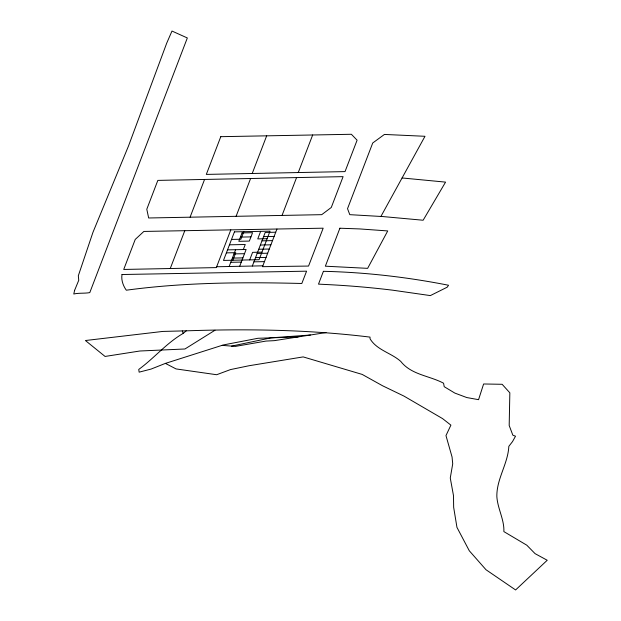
<?xml version="1.0" encoding="UTF-8"?>
<svg xmlns="http://www.w3.org/2000/svg" width="621" height="621" viewBox="0 0 621 621"><rect width="100%" height="100%" fill="white"/><g stroke="black" fill="none" stroke-linecap="round" stroke-linejoin="round"><path stroke-width="0.93" d="M230.81 229.871L216.341 267.597L123.719 269.452L135.238 239.419L143.87 231.439L323.176 228.186L308.552 266.067L262.512 266.673L276.95 229.04M229.149 266.502L235.6 249.696M232.859 260.238L235.755 252.677L226.378 252.863M243.805 231.68L240.909 239.24L231.532 239.427M243.316 249.541L245.248 244.503L229.467 244.814M239.675 266.293L246.118 249.487L227.534 249.859M249.696 259.896L252.592 252.343L261.969 252.157M260.649 231.346L257.754 238.899L267.131 238.712M252.312 266.036L265.198 232.433L275.724 232.223M282.05 215.417L296.566 177.575M170.263 268.505L184.779 230.709M190.08 217.195L321.732 214.664L331.28 207.468L343.095 176.643L157.835 180.393L146.789 209.238L148.66 217.979L190.08 217.195L204.565 179.446M252.227 173.476L266.673 135.828M236.096 216.302L250.597 178.514M298.259 172.545L312.673 134.974M380.929 216.434L424.989 136.294L384.43 134.439L372.732 142.985L347.527 208.672L349.786 214.664L382.994 216.574L423.134 220.238L445.56 182.124L402.082 177.963M183.187 333.399L186.238 330.838C247.546 328.726 309.079 329.627 370.023 337.11L370.038 338.755C376.761 350.112 391.354 352.945 400.755 361.399C411.319 374.874 429.344 375.635 443.573 383.211L444.209 386.689L454.828 393.077L466.736 397.541L478.558 399.676L483.612 383.98L502.148 384.298L509.841 392.814L509.189 425.494L512.837 435.174L515.515 436.198L512.535 441.57L508.832 446.336C507.947 463.887 496.497 478.962 496.854 496.598C497.592 508.56 504.407 519.699 503.872 531.599L526.787 545.184L535.077 553.645L547.225 560.258L515.601 589.95L486.002 569.736L469.29 550.765L456.955 527.369L453.656 507.318L453.493 495.651L450.272 478.007L452.717 463.809L452.057 456.986L445.971 435.585L450.9 425.137L442.548 418.593L404.015 396.12L382.575 385.773L362.183 374.416L303.164 356.904L249.075 365.73L230.507 369.58L216.644 374.727L176.038 368.921L165.403 363.394L151.066 369.076L139.151 372.158L138.731 369.448C154.171 358.177 166.521 343.04 183.187 333.399L182.318 330.931L162.795 331.428L85.419 340.525L105.065 356.446L139.872 351.005L184.942 348.986L215.013 330.225M165.403 363.394L223.358 344.942L257.956 338.282L298.111 336.924L326.017 332.577M231.555 346.107L271.105 337.84L310.438 335.006M298.111 336.924L274.265 340.657L266.021 341.069L235.343 346.394L222.139 345.377M182.318 330.931L186.238 330.838M240.428 237.098L250.954 236.888M263.583 236.632L274.109 236.422M261.977 240.832L272.503 240.622M260.362 245.039L270.888 244.829M258.755 249.238L269.281 249.029M233.985 253.904L244.511 253.694M257.141 253.438L267.667 253.228M232.37 258.103L242.896 257.894M255.534 257.637L266.06 257.428M230.764 262.303L241.29 262.093M253.919 261.837L264.445 261.627M216.659 266.758L262.83 265.827M122.011 274.521C121.048 280.032 123.137 285.738 126.304 290.209C184.46 282.307 243.261 282.035 301.829 283.479L306.58 271.175L122.011 274.521M74.621 290.317L73.775 294.005C79.131 292.778 84.402 293.578 89.789 292.615L187.332 37.959L171.986 31.05L166.715 43.152L128.516 145.958L92.964 232.301L78.324 275.755L78.751 280.281L74.621 290.317M220.789 136.674L206.319 174.408L345.028 171.606L357.098 140.199L351.385 134.276L220.789 136.674M234.428 231.866L223.482 260.424L259.073 259.71L270.026 231.159L234.428 231.866M242.043 232.898L238.821 241.297L249.347 241.088L252.568 232.689L242.043 232.898M323.401 271.315L318.495 284.131L331.653 284.798A914.531 596.362 -24.6 0 1 392.705 290.193L430.353 295.596L447.244 287.174L448.548 285.249C407.314 277.129 365.427 272.27 323.401 271.315M339.897 228.218L325.357 266.192L367.64 268.35L387.729 230.927L359.73 228.932L339.897 228.218"/></g></svg>
